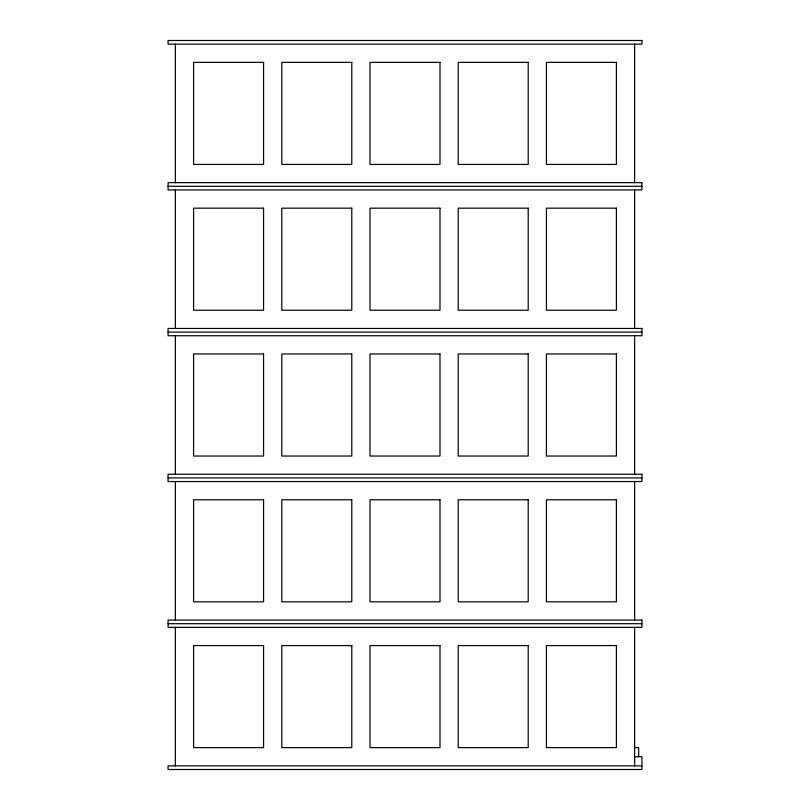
<?xml version="1.0" encoding="UTF-8"?>
<svg xmlns="http://www.w3.org/2000/svg" width="810" height="810" viewBox="0 0 810 810"><rect width="100%" height="100%" fill="white"/><g stroke="black" fill="none" stroke-linecap="round" stroke-linejoin="round"><path stroke-width="1.21" d="M168.075 186.3L641.925 186.3M168.075 332.1L641.925 332.1M168.075 477.9L641.925 477.9M168.075 623.7L641.925 623.7M634.635 747.63L638.644 747.63L638.644 756.742M634.635 756.742L641.925 756.742L641.925 769.5L168.075 769.5L168.075 765.855L641.925 765.855M634.635 44.145L634.635 182.655M634.635 189.945L634.635 328.455M634.635 335.745L634.635 474.255M634.635 481.545L634.635 620.055M634.635 627.345L634.635 765.855M175.365 44.145L175.365 182.655M175.365 189.945L175.365 328.455M175.365 335.745L175.365 474.255M175.365 481.545L175.365 620.055M175.365 627.345L175.365 765.855M641.925 40.5L168.075 40.5L168.075 44.145L641.925 44.145L641.925 40.5M263.574 62.37L193.59 62.37L193.59 164.43L263.574 164.43L263.574 62.37M351.783 62.37L281.799 62.37L281.799 164.43L351.783 164.43L351.783 62.37M439.992 62.37L370.008 62.37L370.008 164.43L439.992 164.43L439.992 62.37M528.201 62.37L458.217 62.37L458.217 164.43L528.201 164.43L528.201 62.37M616.41 62.37L546.426 62.37L546.426 164.43L616.41 164.43L616.41 62.37M641.925 182.655L168.075 182.655L168.075 189.945L641.925 189.945L641.925 182.655M263.574 208.17L193.59 208.17L193.59 310.23L263.574 310.23L263.574 208.17M351.783 208.17L281.799 208.17L281.799 310.23L351.783 310.23L351.783 208.17M439.992 208.17L370.008 208.17L370.008 310.23L439.992 310.23L439.992 208.17M528.201 208.17L458.217 208.17L458.217 310.23L528.201 310.23L528.201 208.17M616.41 208.17L546.426 208.17L546.426 310.23L616.41 310.23L616.41 208.17M641.925 328.455L168.075 328.455L168.075 335.745L641.925 335.745L641.925 328.455M263.574 353.97L193.59 353.97L193.59 456.03L263.574 456.03L263.574 353.97M351.783 353.97L281.799 353.97L281.799 456.03L351.783 456.03L351.783 353.97M439.992 353.97L370.008 353.97L370.008 456.03L439.992 456.03L439.992 353.97M528.201 353.97L458.217 353.97L458.217 456.03L528.201 456.03L528.201 353.97M616.41 353.97L546.426 353.97L546.426 456.03L616.41 456.03L616.41 353.97M641.925 474.255L168.075 474.255L168.075 481.545L641.925 481.545L641.925 474.255M263.574 499.77L193.59 499.77L193.59 601.83L263.574 601.83L263.574 499.77M351.783 499.77L281.799 499.77L281.799 601.83L351.783 601.83L351.783 499.77M439.992 499.77L370.008 499.77L370.008 601.83L439.992 601.83L439.992 499.77M528.201 499.77L458.217 499.77L458.217 601.83L528.201 601.83L528.201 499.77M616.41 499.77L546.426 499.77L546.426 601.83L616.41 601.83L616.41 499.77M641.925 620.055L168.075 620.055L168.075 627.345L641.925 627.345L641.925 620.055M263.574 645.57L193.59 645.57L193.59 747.63L263.574 747.63L263.574 645.57M351.783 645.57L281.799 645.57L281.799 747.63L351.783 747.63L351.783 645.57M439.992 645.57L370.008 645.57L370.008 747.63L439.992 747.63L439.992 645.57M528.201 645.57L458.217 645.57L458.217 747.63L528.201 747.63L528.201 645.57M616.41 645.57L546.426 645.57L546.426 747.63L616.41 747.63L616.41 645.57"/></g></svg>
